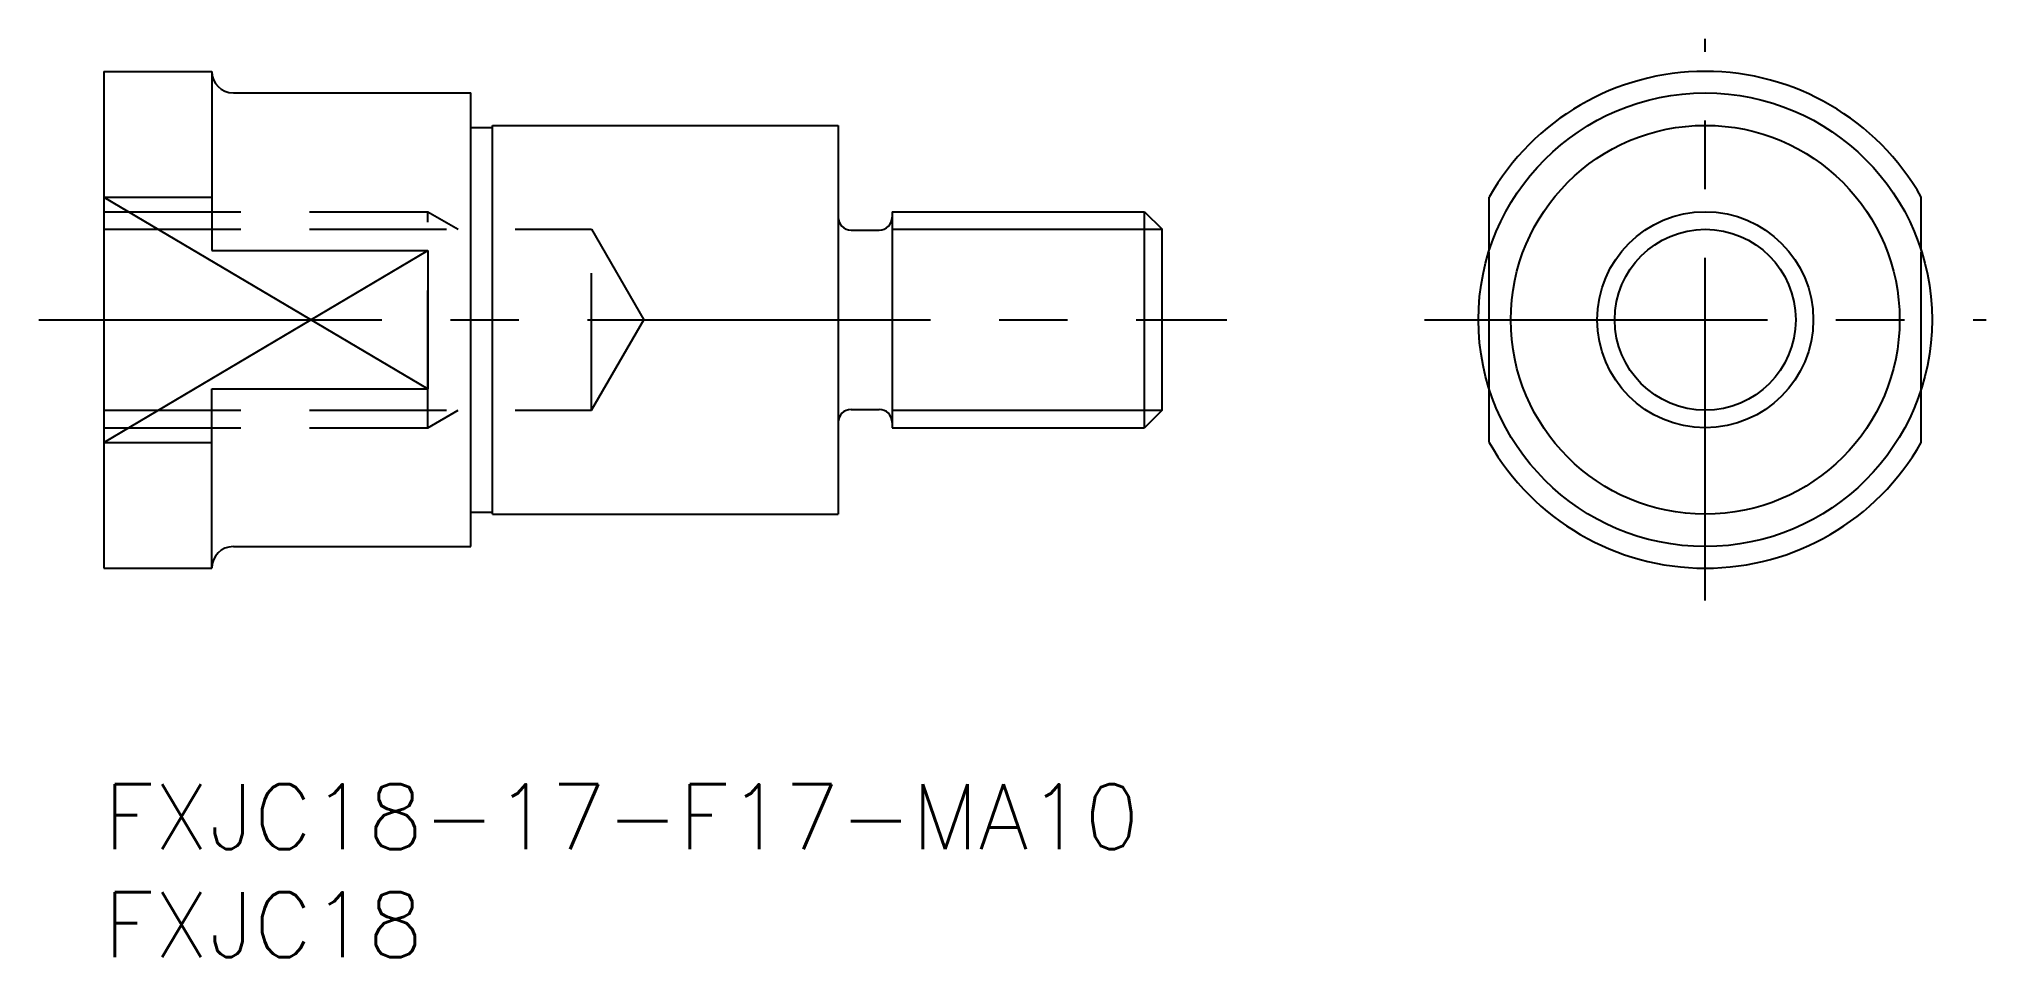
# Model space of a CAD drawing. Extents: x -3 to 87.1, y -8 to 34.5.
import ezdxf

# ---------------------------------------------------------------- set-up
doc = ezdxf.new("R2010")
doc.units = 0
doc.header["$LTSCALE"] = 0.5
doc.linetypes.add('CENTER', pattern=[50.8, 31.75, -6.35, 6.35, -6.35])
doc.linetypes.add('DASHED', pattern=[19.05, 12.7, -6.35])
for name, color, linetype in [('MSM_CENTER', 1, 'CENTER'), ('MSM_CONTINUOUS', 7, 'CONTINUOUS'), ('MSM_DASHED', 4, 'DASHED'), ('MSM_NARROW', 5, 'CONTINUOUS'), ('MSM_PART_NUMBER', 7, 'CONTINUOUS')]:
    doc.layers.add(name, color=color, linetype=linetype)
doc.styles.get("Standard").update_dxf_attribs({"font": 'txt.shx', "height": 3, "bigfont": 'bigfont.shx'})

# ---------------------------------------------------------------- blocks, each defined once
blk = doc.blocks.new('*U14')
at = {"layer": 'MSM_PART_NUMBER'}
blk.add_text('FXJC18-17-F17-MA10', height=3, dxfattribs=at).set_placement((0, -3))
blk = doc.blocks.new('*U15')
at = {"layer": 'MSM_PART_NUMBER'}
blk.add_text('FXJC18', height=3, dxfattribs=at).set_placement((0, -8))

msp = doc.modelspace()

# ---------------------------------------------------------------- linework, layer by layer
at = {"layer": 'MSM_CENTER'}
for p, q in [((74.145, 8.5), (74.145, 34.5)), ((-3, 21.5), (52, 21.5)), ((61.145, 21.5), (87.145, 21.5))]:
    msp.add_line(p, q, dxfattribs=at)
at = {"layer": 'MSM_CONTINUOUS'}
for p, q in [((0, 33), (0, 10)), ((0, 33), (5, 33)), ((5, 33), (5, 24.702)), ((6, 32), (17, 32)), ((17, 11), (17, 32)), ((17, 30.4), (18, 30.4)), ((18, 30.5), (34, 30.5)), ((18, 12.5), (18, 30.5)), ((34, 30.5), (34, 12.5)), ((0, 27.179), (5, 27.179)), ((64.145, 24.702), (64.145, 27.179)), ((84.145, 24.702), (84.145, 27.179)), ((36.5, 26.5), (48.188, 26.5)), ((36.5, 26.5), (36.5, 16.5)), ((48.188, 16.5), (48.188, 26.5)), ((48.188, 26.5), (49, 25.688)), ((17, 16.96), (17, 26.04)), ((34.6, 25.65), (35.9, 25.65)), ((49, 17.312), (49, 25.688)), ((5, 24.702), (15, 24.702)), ((15, 24.702), (15, 18.298)), ((5, 18.298), (15, 18.298)), ((5, 10), (5, 18.298)), ((64.145, 15.821), (64.145, 18.298)), ((84.145, 15.821), (84.145, 18.298)), ((34.6, 17.35), (35.9, 17.35)), ((49, 17.312), (48.188, 16.5)), ((36.5, 16.5), (48.188, 16.5)), ((0, 15.821), (5, 15.821)), ((17, 12.6), (18, 12.6)), ((18, 12.5), (34, 12.5)), ((6, 11), (17, 11)), ((0, 10), (5, 10))]:
    msp.add_line(p, q, dxfattribs=at)
for radius in [10.5, 9, 5]:
    msp.add_circle((74.145, 21.5), radius, dxfattribs=at)
for centre, radius, start, end in [((6, 33), 1, 180, 270), ((74.145, 21.5), 11.5, 29.59185, 150.40815), ((34.6, 26.25), 0.6, 180, 270), ((35.9, 26.25), 0.6, 270, 0), ((34.6, 16.75), 0.6, 90, 180), ((35.9, 16.75), 0.6, 0, 90), ((74.145, 21.5), 11.5, 209.59185, 330.40815), ((6, 10), 1, 90, 180)]:
    msp.add_arc(centre, radius, start, end, dxfattribs=at)
at = {"layer": 'MSM_DASHED'}
for p, q in [((0, 26.5), (15, 26.5)), ((15, 16.5), (15, 26.5)), ((15, 26.5), (16.406, 25.688)), ((0, 25.688), (22.582, 25.688)), ((22.582, 17.312), (22.582, 25.688)), ((22.582, 25.688), (25, 21.5)), ((64.145, 18.298), (64.145, 24.702)), ((84.145, 18.298), (84.145, 24.702)), ((22.582, 17.312), (25, 21.5)), ((0, 17.312), (22.582, 17.312)), ((15, 16.5), (16.406, 17.312)), ((0, 16.5), (15, 16.5))]:
    msp.add_line(p, q, dxfattribs=at)
at = {"layer": 'MSM_NARROW'}
for p, q in [((0, 27.179), (15, 18.298)), ((36.5, 25.688), (49, 25.688)), ((0, 15.821), (15, 24.702)), ((36.5, 17.312), (49, 17.312))]:
    msp.add_line(p, q, dxfattribs=at)
msp.add_circle((74.145, 21.5), 4.188, dxfattribs=at)

# ---------------------------------------------------------------- block references
at = {"layer": 'MSM_CONTINUOUS'}
for name in ['*U14', '*U15']:
    msp.add_blockref(name, (0, 0), dxfattribs=at)

doc.saveas('drawing.dxf')
